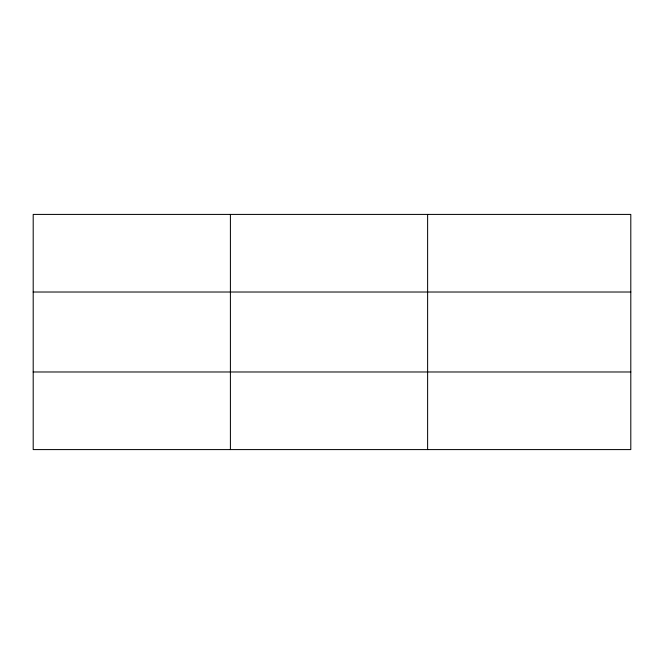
<?xml version="1.0" encoding="UTF-8"?>
<svg xmlns="http://www.w3.org/2000/svg" width="664" height="664" viewBox="0 0 664 664"><rect width="100%" height="100%" fill="white"/><g stroke="black" fill="none" stroke-linecap="round" stroke-linejoin="round"><path stroke-width="1" d="M230.408 449.586L230.408 214.414M427.616 449.586L427.616 214.414M630.8 292.019L630.8 214.414L33.2 214.414L33.2 449.586L630.8 449.586L630.8 292.019L33.2 292.019M33.2 371.981L630.8 371.981"/></g></svg>
